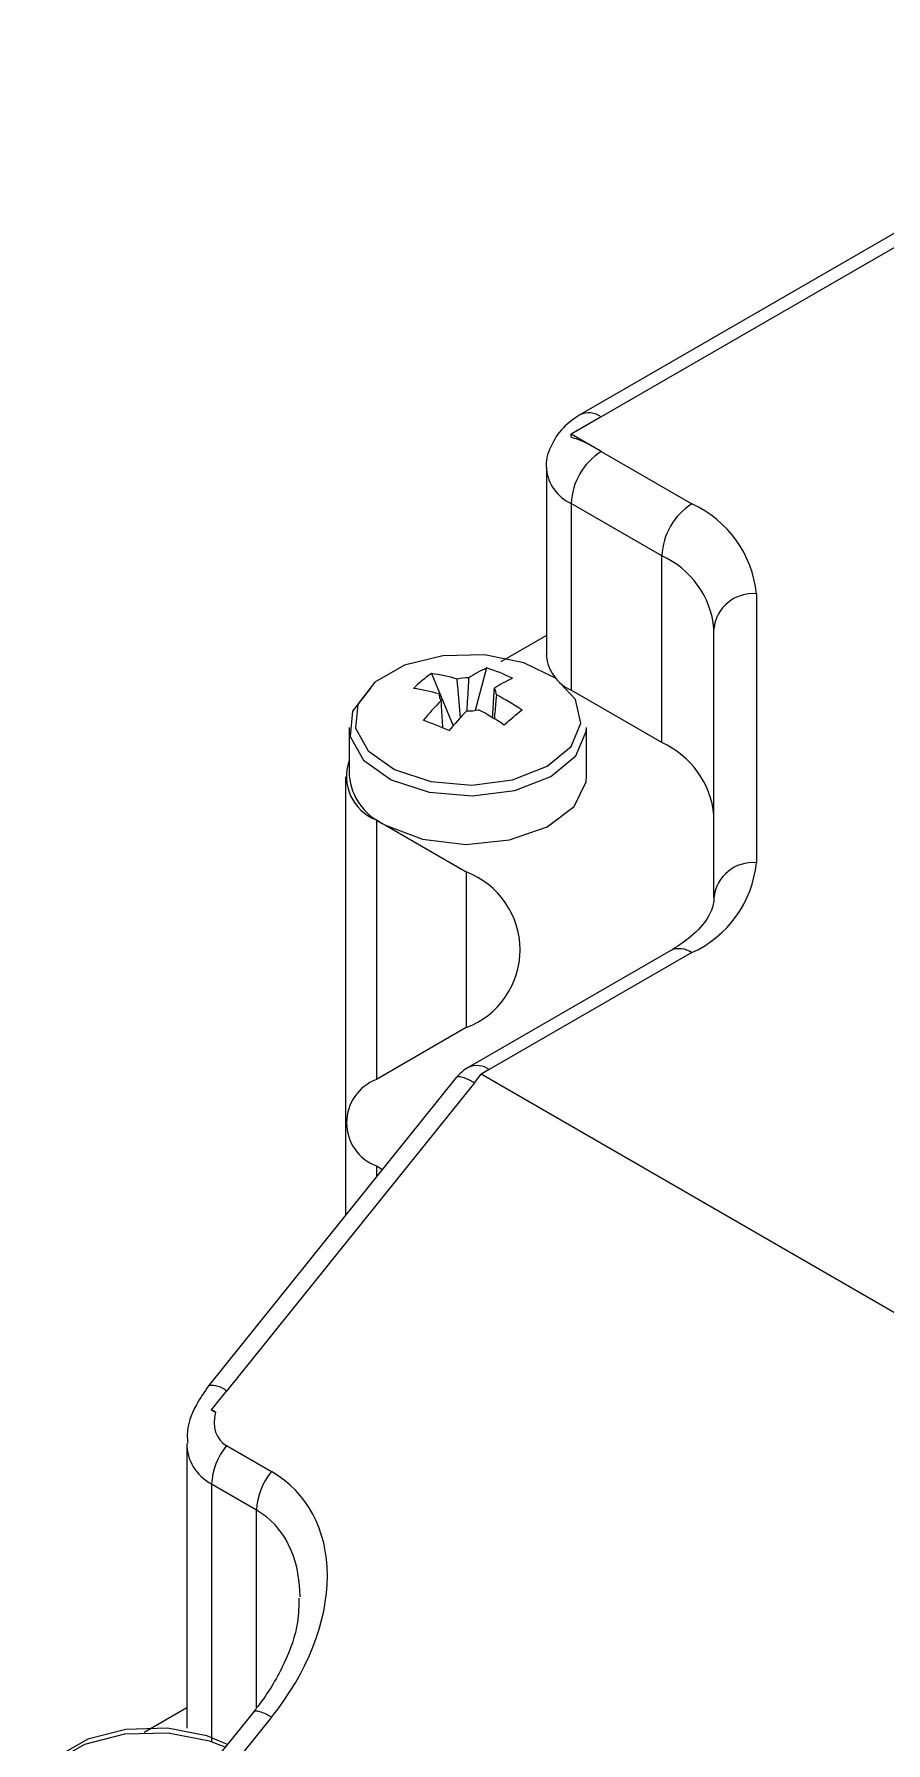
# Model space of a CAD drawing. Header units: millimetres. Extents: x 334 to 3694, y 0 to 2376.
# Drawn here: x 3084.17 to 3096.23, y 1096.83 to 1121.02 of the extents above; entities that cross this region are included whole.
import ezdxf

# ---------------------------------------------------------------- set-up
doc = ezdxf.new("R2010")
doc.units = ezdxf.units.MM
doc.header["$LTSCALE"] = 3
doc.layers.add('1_외형선', color=7, linetype='Continuous', lineweight=25)

msp = doc.modelspace()

# ---------------------------------------------------------------- linework, layer by layer
at = {"layer": '1_외형선'}
for p, q in [((3101.232, 1121.018), (3091.898, 1115.629)), ((3101.532, 1120.988), (3092.198, 1115.6)), ((3092.198, 1115.6), (3091.774, 1115.355)), ((3092.198, 1115.11), (3091.774, 1115.355)), ((3091.774, 1115.311), (3091.774, 1115.355)), ((3092.198, 1115.11), (3093.483, 1114.368)), ((3091.423, 1114.865), (3091.423, 1112.219)), ((3093.058, 1113.634), (3091.774, 1114.375)), ((3091.774, 1114.375), (3091.774, 1111.729)), ((3093.058, 1110.988), (3093.058, 1113.634)), ((3094.396, 1113.095), (3094.396, 1109.287)), ((3093.796, 1108.797), (3093.796, 1112.605)), ((3091.423, 1112.506), (3090.776, 1112.133)), ((3089.795, 1111.965), (3090.102, 1111.227)), ((3090.577, 1112.045), (3090.414, 1111.444)), ((3089.905, 1111.677), (3089.909, 1111.632)), ((3093.058, 1110.988), (3091.774, 1111.729)), ((3088.63, 1111.201), (3088.63, 1110.517)), ((3091.99, 1110.517), (3091.99, 1111.201)), ((3088.577, 1110.505), (3088.577, 1105.606)), ((3089.016, 1109.892), (3089.1, 1109.844)), ((3089.016, 1109.892), (3089.016, 1106.219)), ((3089.1, 1109.844), (3089.144, 1109.819)), ((3089.144, 1109.819), (3090.289, 1109.158)), ((3090.289, 1109.158), (3090.289, 1106.953)), ((3093.183, 1108.043), (3090.315, 1106.388)), ((3093.483, 1108.014), (3090.615, 1106.358)), ((3090.289, 1106.953), (3089.016, 1106.219)), ((3090.403, 1106.17), (3090.501, 1106.293)), ((3090.615, 1106.358), (3090.501, 1106.293)), ((3100.684, 1100.414), (3090.501, 1106.293)), ((3090.147, 1106.244), (3086.64, 1101.88)), ((3090.403, 1106.17), (3086.895, 1101.806)), ((3088.577, 1105.606), (3088.577, 1104.291)), ((3089.016, 1104.994), (3089.102, 1104.944)), ((3089.016, 1104.994), (3089.016, 1104.837)), ((3086.683, 1101.542), (3086.895, 1101.806)), ((3086.74, 1101.51), (3086.683, 1101.542)), ((3086.683, 1101.538), (3086.683, 1101.542)), ((3086.683, 1101.538), (3086.74, 1101.51)), ((3086.332, 1101.06), (3086.332, 1097.033)), ((3086.895, 1101.034), (3087.532, 1100.666)), ((3087.319, 1100.12), (3086.683, 1100.487)), ((3086.683, 1100.487), (3086.683, 1096.84)), ((3087.319, 1097.32), (3087.319, 1100.12)), ((3086.332, 1097.32), (3085.726, 1096.971)), ((3087.276, 1097.263), (3086.64, 1096.472)), ((3087.532, 1097.189), (3086.895, 1096.397))]:
    msp.add_line(p, q, dxfattribs=at)
at = {"layer": '1_외형선', "flags": 128}
for points in [[(3088.995, 1111.844), (3088.752, 1111.534), (3088.719, 1111.194), (3088.901, 1110.87), (3089.273, 1110.606), (3089.786, 1110.437), (3090.369, 1110.387), (3090.944, 1110.462), (3091.434, 1110.652), (3091.772, 1110.931), (3091.912, 1111.261), (3091.836, 1111.599), (3091.554, 1111.898), (3091.104, 1112.118), (3090.547, 1112.229), (3089.957, 1112.217), (3089.416, 1112.082), (3088.995, 1111.844)], [(3088.933, 1111.757), (3088.678, 1111.432), (3088.644, 1111.076), (3088.835, 1110.737), (3089.224, 1110.461), (3089.761, 1110.285), (3090.372, 1110.232), (3090.974, 1110.31), (3091.487, 1110.509), (3091.84, 1110.801), (3091.987, 1111.147), (3091.99, 1111.201)], [(3089.144, 1109.819), (3089.669, 1109.62), (3090.283, 1109.547), (3090.9, 1109.609), (3091.436, 1109.797), (3091.814, 1110.085), (3091.984, 1110.434), (3091.99, 1110.517)], [(3090.403, 1106.17), (3090.324, 1106.212), (3090.257, 1106.241), (3090.203, 1106.255), (3090.165, 1106.255), (3090.147, 1106.244)], [(3087.532, 1097.189), (3087.453, 1097.231), (3087.385, 1097.26), (3087.332, 1097.274), (3087.294, 1097.274), (3087.276, 1097.263)], [(3086.875, 1096.764), (3086.652, 1096.85), (3086.067, 1096.964), (3085.45, 1096.947), (3084.885, 1096.803), (3084.448, 1096.551), (3084.199, 1096.225), (3084.171, 1095.869), (3084.367, 1095.531), (3084.761, 1095.257), (3085.301, 1095.083), (3085.912, 1095.034), (3086.332, 1095.077)], [(3086.907, 1096.804), (3086.615, 1096.924), (3086.056, 1097.032), (3085.467, 1097.017), (3084.928, 1096.879), (3084.511, 1096.638), (3084.272, 1096.327), (3084.245, 1095.987), (3084.433, 1095.664), (3084.809, 1095.402), (3085.325, 1095.236), (3085.909, 1095.189), (3086.332, 1095.234)]]:
    msp.add_lwpolyline(points, dxfattribs=at)
at = {"layer": '1_외형선'}
for centre, radius, start, end in [((3092.023, 1115.354), 0.302, 54.3833, 114.2974), ((3092.695, 1114.333), 0.922, 122.6055, 177.3945), ((3092.023, 1114.925), 0.604, 185.809, 245.6154), ((3093.979, 1113.592), 0.922, 122.6055, 177.3945), ((3092.835, 1112.939), 1.569, 5.6948, 65.6253), ((3092.535, 1112.479), 1.267, 5.6948, 65.6253), ((3094.346, 1112.544), 0.553, 84.8174, 173.6487), ((3092.023, 1112.279), 0.604, 185.6948, 245.6253), ((3090.8, 1110.489), 1.786, 124.2496, 134.8485), ((3089.46, 1109.497), 2.491, 73.7005, 82.2838), ((3090.309, 1111.229), 0.675, 88.8779, 102.7973), ((3091.269, 1110.493), 1.699, 114.0143, 123.8481), ((3089.874, 1109.779), 2.372, 63.2778, 72.7668), ((3091.633, 1110.346), 1.699, 114.0143, 123.8481), ((3089.206, 1109.286), 2.491, 73.7005, 82.2838), ((3092.563, 1108.934), 3.732, 134.7869, 140.6039), ((3090.055, 1111.672), 0.15, 177.9853, 216.1251), ((3090.565, 1111.669), 0.15, 357.9853, 36.1251), ((3089.026, 1108.407), 3.668, 55.9556, 62.5858), ((3092.927, 1108.788), 3.732, 134.7869, 140.6039), ((3090.311, 1112.111), 0.675, 268.8779, 282.7973), ((3088.772, 1108.197), 3.668, 55.9556, 62.5858), ((3095.71, 1105.58), 7.474, 128.2843, 130.8137), ((3087.639, 1105.724), 5.941, 66.1297, 69.9149), ((3092.535, 1109.834), 1.267, 5.6948, 65.6253), ((3089.254, 1110.511), 0.663, 160.4474, 248.9505), ((3089.462, 1110.597), 0.835, 185.5163, 244.3691), ((3089.871, 1108.055), 1.179, 290.7834, 69.2166), ((3092.835, 1109.443), 1.569, 294.3747, 354.3052), ((3094.346, 1108.736), 0.553, 84.8174, 173.6487), ((3093.307, 1107.768), 0.302, 54.3824, 114.3071), ((3090.615, 1105.868), 0.6, 119.9973, 141.2054), ((3090.439, 1106.113), 0.302, 54.3824, 114.3071), ((3089.249, 1105.606), 0.655, 110.7834, 249.2166), ((3086.691, 1101.581), 0.304, 47.8986, 99.7591), ((3087.603, 1100.445), 0.921, 140.2279, 177.3607), ((3088.239, 1100.077), 0.921, 140.2279, 177.3607)]:
    msp.add_arc(centre, radius, start, end, dxfattribs=at)
for centre, major_axis, ratio, start_param, end_param in [((3087.319, 1101.561), (0.506, 0.463), 0.697875, 2.311717, 3.358914), ((3087.532, 1101.26), (1.165, 0.407), 0.703018, 2.894951, 3.686099), ((3085.622, 1098.291), (2.276, 2.082), 0.697875, 4.92971, 6.500507), ((3085.834, 1097.989), (1.624, 2.036), 0.654298, 5.599247, 6.381575)]:
    msp.add_ellipse(centre, major_axis=major_axis, ratio=ratio, start_param=start_param, end_param=end_param, dxfattribs=at)
for points, knots in [([(3091.898, 1115.629), (3091.815, 1115.573), (3091.64, 1115.454), (3091.478, 1115.188), (3091.403, 1114.969), (3091.424, 1114.865), (3091.424, 1114.863)], [0, 0, 0, 0, 0.317701, 0.664368, 0.99178, 1, 1, 1, 1]), ([(3092.198, 1115.11), (3092.12, 1115.157), (3091.977, 1115.244), (3091.837, 1115.29), (3091.774, 1115.311)], [0, 0, 0, 0, 0.550576, 1, 1, 1, 1]), ([(3090.206, 1111.336), (3090.193, 1111.486), (3090.177, 1111.67), (3090.162, 1111.854), (3090.159, 1111.887)], [0, 0, 0, 0, 0.817128, 1, 1, 1, 1]), ([(3090.322, 1111.904), (3090.32, 1111.87), (3090.312, 1111.713), (3090.302, 1111.556), (3090.295, 1111.433)], [0, 0, 0, 0, 0.2175288, 1, 1, 1, 1]), ([(3089.959, 1111.19), (3089.952, 1111.29), (3089.944, 1111.421), (3089.936, 1111.553), (3089.934, 1111.583)], [0, 0, 0, 0, 0.764506, 1, 1, 1, 1]), ([(3090.662, 1111.334), (3090.668, 1111.441), (3090.676, 1111.582), (3090.684, 1111.723), (3090.686, 1111.757)], [0, 0, 0, 0, 0.75828, 1, 1, 1, 1]), ([(3090.715, 1111.663), (3090.712, 1111.632), (3090.702, 1111.517), (3090.692, 1111.403), (3090.684, 1111.32)], [0, 0, 0, 0, 0.274289, 1, 1, 1, 1]), ([(3093.796, 1108.797), (3093.794, 1108.765), (3093.788, 1108.668), (3093.706, 1108.48), (3093.49, 1108.239), (3093.272, 1108.1), (3093.183, 1108.043)], [0, 0, 0, 0, 0.163242, 0.485708, 0.789975, 1, 1, 1, 1]), ([(3086.64, 1101.88), (3086.58, 1101.794), (3086.433, 1101.582), (3086.323, 1101.293), (3086.342, 1101.107), (3086.346, 1101.069)], [0, 0, 0, 0, 0.355814, 0.870368, 1, 1, 1, 1]), ([(3087.92, 1098.877), (3087.918, 1098.765), (3087.915, 1098.471), (3087.727, 1097.948), (3087.479, 1097.523), (3087.308, 1097.305), (3087.276, 1097.263)], [0, 0, 0, 0, 0.220217, 0.573505, 0.91931, 1, 1, 1, 1])]:
    msp.add_open_spline(points, degree=3, knots=knots, dxfattribs=at)

doc.saveas('drawing.dxf')
